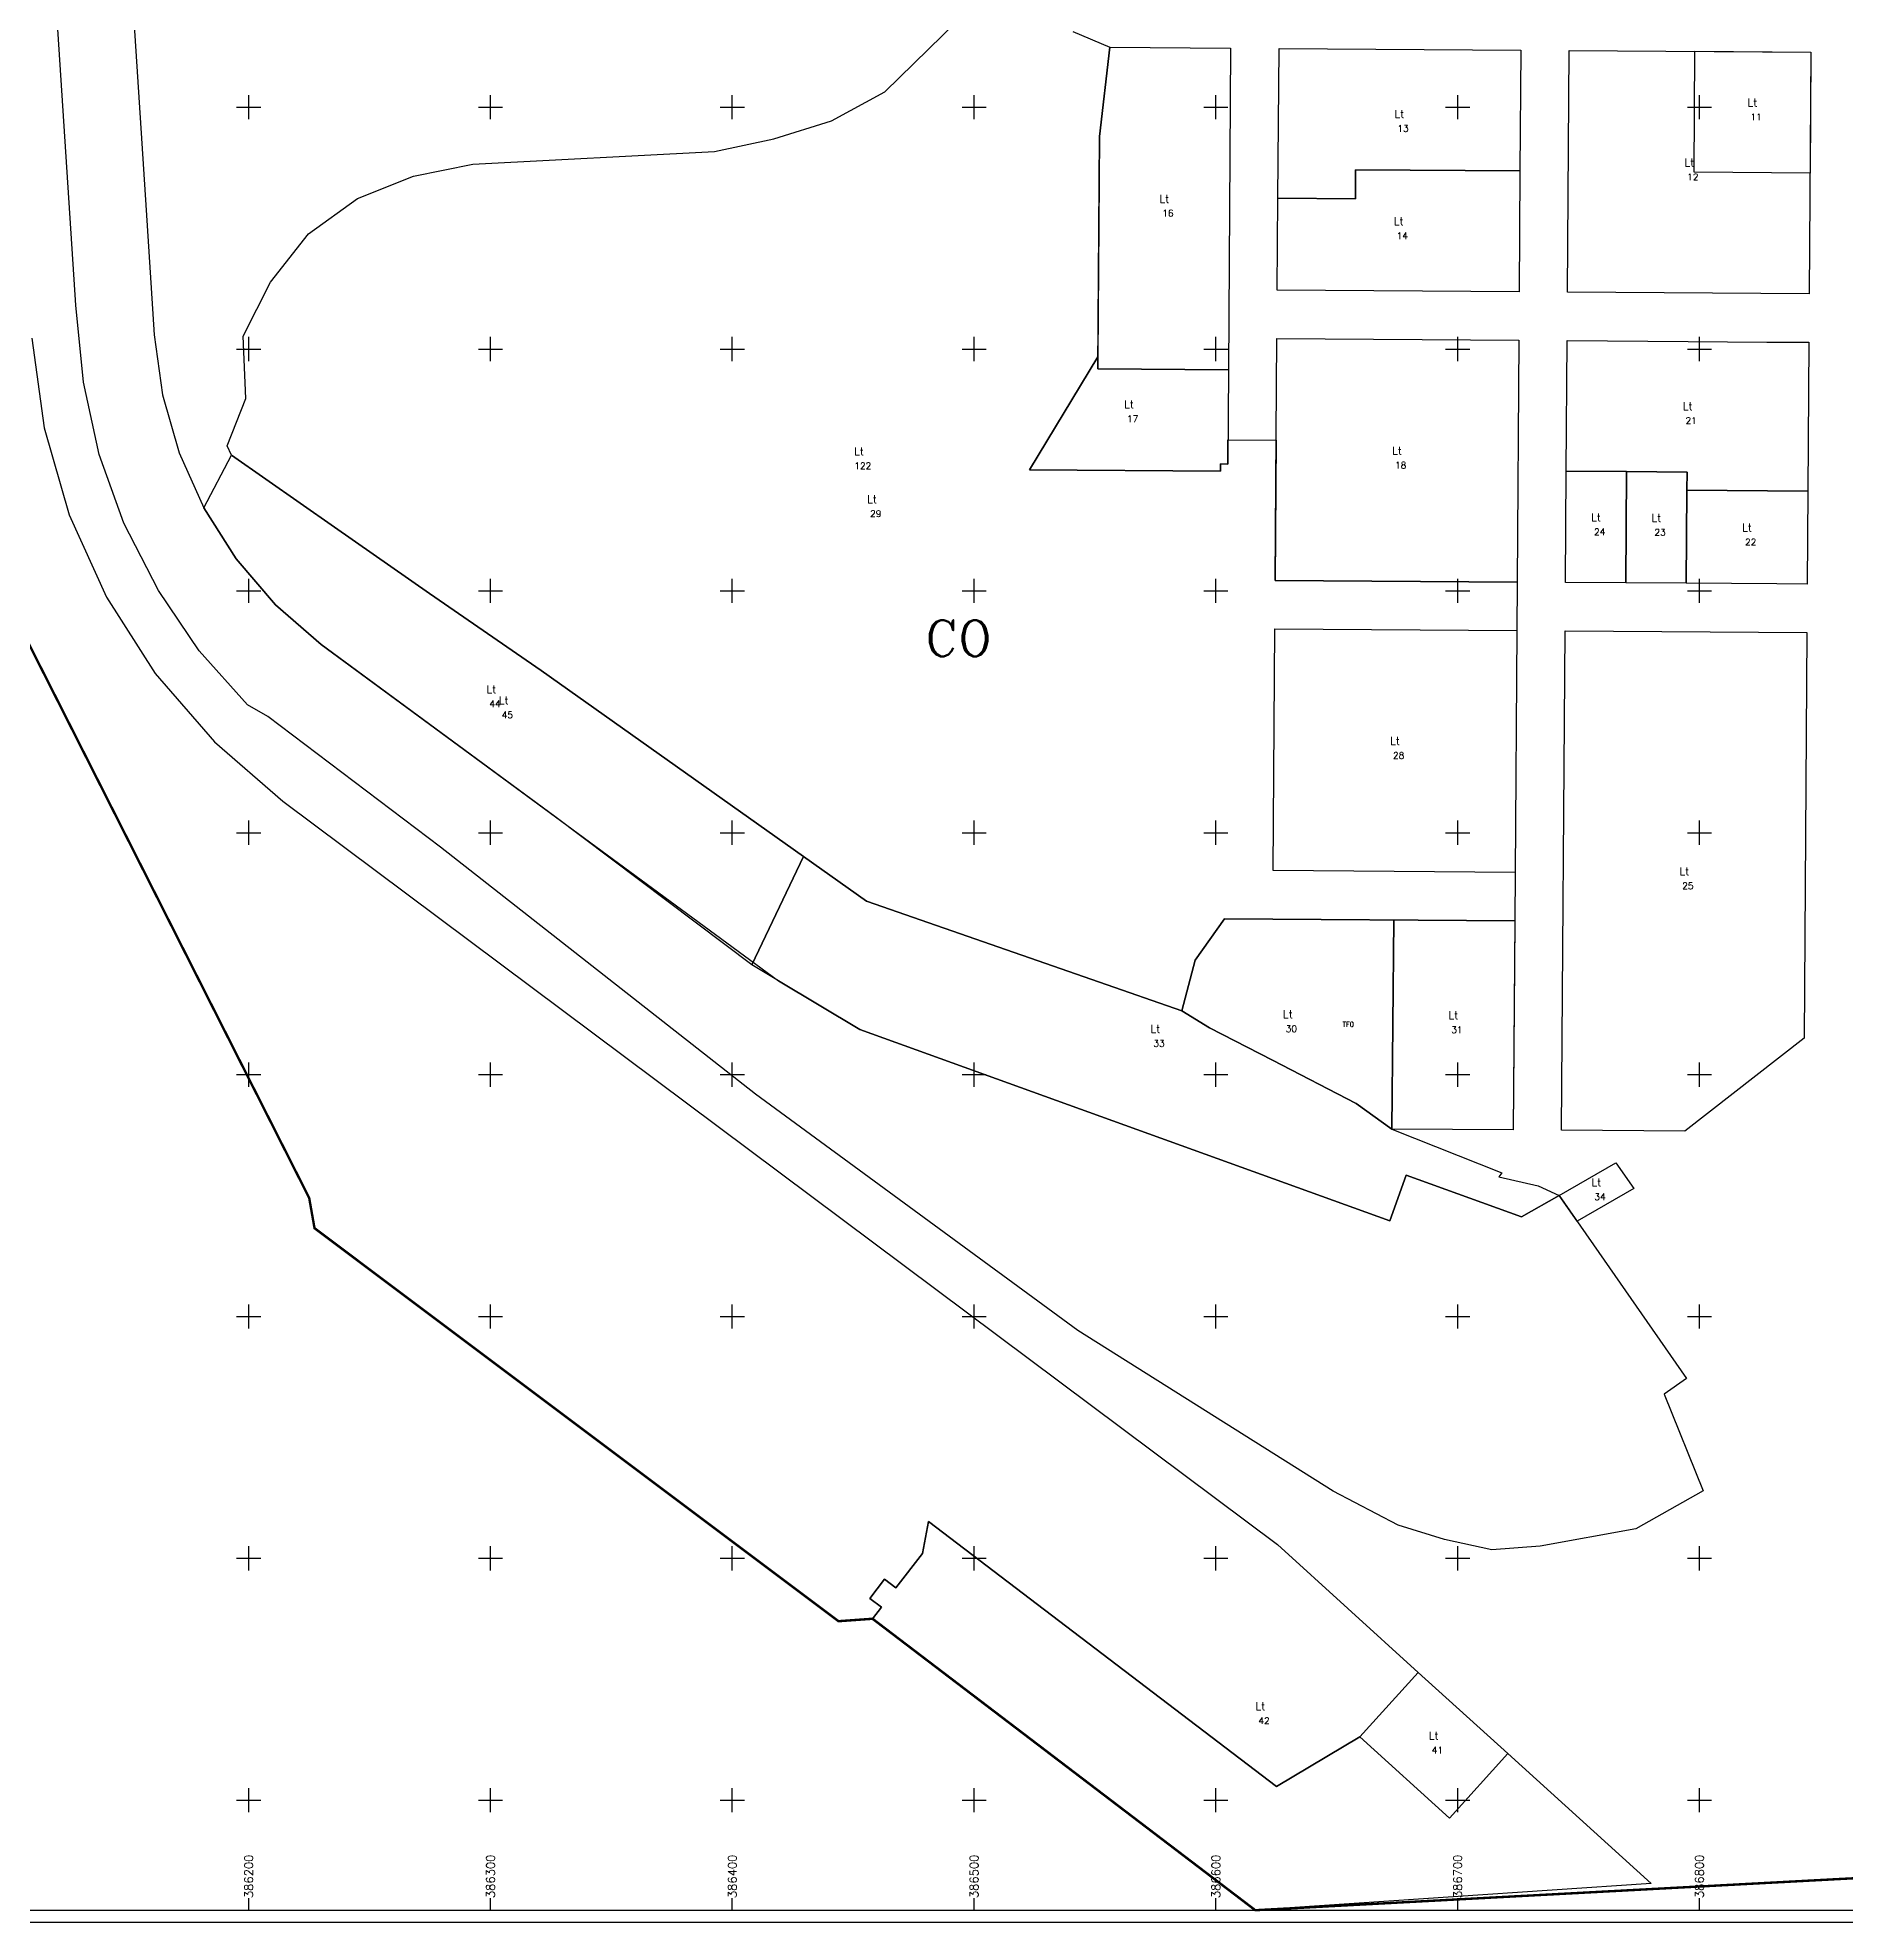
# Model space of a CAD drawing. Extents: x 385562 to 387872, y 587050 to 590157.
# Drawn here: x 386113 to 386860, y 587050 to 587829 of the extents above; entities that cross this region are included whole.
import ezdxf
from ezdxf.enums import TextEntityAlignment as Align

# ---------------------------------------------------------------- set-up
doc = ezdxf.new("R2010")
doc.units = 0
doc.header["$MEASUREMENT"] = 0
for name, color, linetype in [('cartouche', 7, 'CONTINUOUS'), ('croisillon', 7, 'CONTINUOUS'), ('L', 10, 'CONTINUOUS'), ('LOT', 10, 'CONTINUOUS'), ('LS', 7, 'CONTINUOUS'), ('PARCELLE', 160, 'CONTINUOUS'), ('SECTION', 7, 'CONTINUOUS'), ('TF', 160, 'CONTINUOUS'), ('TFNO', 160, 'CONTINUOUS')]:
    doc.layers.add(name, color=color, linetype=linetype)
doc.styles.add('ROMANC', font='romanc.shx', dxfattribs={"height": 10})

msp = doc.modelspace()

# ---------------------------------------------------------------- linework, layer by layer
at = {"layer": 'cartouche'}
for points in [[(385604.73, 587049.5), (387854.45, 587049.5), (387854.45, 590144.27), (385604.73, 590144.27)], [(385609.73, 587054.5), (387849.45, 587054.5), (387849.45, 590139.27), (385609.73, 590139.27)]]:
    msp.add_lwpolyline(points, close=True, dxfattribs=at)
at = {"layer": 'croisillon'}
for p, q in [((386200, 587795), (386200, 587805)), ((386300, 587795), (386300, 587805)), ((386400, 587795), (386400, 587805)), ((386500, 587795), (386500, 587805)), ((386600, 587795), (386600, 587805)), ((386700, 587795), (386700, 587805)), ((386800, 587795), (386800, 587805)), ((386195, 587800), (386205, 587800)), ((386295, 587800), (386305, 587800)), ((386395, 587800), (386405, 587800)), ((386495, 587800), (386505, 587800)), ((386595, 587800), (386605, 587800)), ((386695, 587800), (386705, 587800)), ((386795, 587800), (386805, 587800)), ((386195, 587700), (386205, 587700)), ((386200, 587695), (386200, 587705)), ((386295, 587700), (386305, 587700)), ((386300, 587695), (386300, 587705)), ((386395, 587700), (386405, 587700)), ((386400, 587695), (386400, 587705)), ((386495, 587700), (386505, 587700)), ((386500, 587695), (386500, 587705)), ((386595, 587700), (386605, 587700)), ((386600, 587695), (386600, 587705)), ((386695, 587700), (386705, 587700)), ((386700, 587695), (386700, 587705)), ((386795, 587700), (386805, 587700)), ((386800, 587695), (386800, 587705)), ((386195, 587600), (386205, 587600)), ((386200, 587595), (386200, 587605)), ((386295, 587600), (386305, 587600)), ((386300, 587595), (386300, 587605)), ((386395, 587600), (386405, 587600)), ((386400, 587595), (386400, 587605)), ((386495, 587600), (386505, 587600)), ((386500, 587595), (386500, 587605)), ((386595, 587600), (386605, 587600)), ((386600, 587595), (386600, 587605)), ((386695, 587600), (386705, 587600)), ((386700, 587595), (386700, 587605)), ((386795, 587600), (386805, 587600)), ((386800, 587595), (386800, 587605)), ((386200, 587495), (386200, 587505)), ((386300, 587495), (386300, 587505)), ((386400, 587495), (386400, 587505)), ((386500, 587495), (386500, 587505)), ((386600, 587495), (386600, 587505)), ((386700, 587495), (386700, 587505)), ((386800, 587495), (386800, 587505)), ((386195, 587500), (386205, 587500)), ((386295, 587500), (386305, 587500)), ((386395, 587500), (386405, 587500)), ((386495, 587500), (386505, 587500)), ((386595, 587500), (386605, 587500)), ((386695, 587500), (386705, 587500)), ((386795, 587500), (386805, 587500)), ((386200, 587395), (386200, 587405)), ((386300, 587395), (386300, 587405)), ((386400, 587395), (386400, 587405)), ((386500, 587395), (386500, 587405)), ((386600, 587395), (386600, 587405)), ((386700, 587395), (386700, 587405)), ((386800, 587395), (386800, 587405)), ((386195, 587400), (386205, 587400)), ((386295, 587400), (386305, 587400)), ((386395, 587400), (386405, 587400)), ((386495, 587400), (386505, 587400)), ((386595, 587400), (386605, 587400)), ((386695, 587400), (386705, 587400)), ((386795, 587400), (386805, 587400)), ((386200, 587295), (386200, 587305)), ((386300, 587295), (386300, 587305)), ((386400, 587295), (386400, 587305)), ((386500, 587295), (386500, 587305)), ((386600, 587295), (386600, 587305)), ((386700, 587295), (386700, 587305)), ((386800, 587295), (386800, 587305)), ((386195, 587300), (386205, 587300)), ((386295, 587300), (386305, 587300)), ((386395, 587300), (386405, 587300)), ((386495, 587300), (386505, 587300)), ((386595, 587300), (386605, 587300)), ((386695, 587300), (386705, 587300)), ((386795, 587300), (386805, 587300)), ((386200, 587195), (386200, 587205)), ((386300, 587195), (386300, 587205)), ((386400, 587195), (386400, 587205)), ((386500, 587195), (386500, 587205)), ((386600, 587195), (386600, 587205)), ((386700, 587195), (386700, 587205)), ((386800, 587195), (386800, 587205)), ((386195, 587200), (386205, 587200)), ((386295, 587200), (386305, 587200)), ((386395, 587200), (386405, 587200)), ((386495, 587200), (386505, 587200)), ((386595, 587200), (386605, 587200)), ((386695, 587200), (386705, 587200)), ((386795, 587200), (386805, 587200)), ((386195, 587100), (386205, 587100)), ((386200, 587095), (386200, 587105)), ((386295, 587100), (386305, 587100)), ((386300, 587095), (386300, 587105)), ((386395, 587100), (386405, 587100)), ((386400, 587095), (386400, 587105)), ((386495, 587100), (386505, 587100)), ((386500, 587095), (386500, 587105)), ((386595, 587100), (386605, 587100)), ((386600, 587095), (386600, 587105)), ((386695, 587100), (386705, 587100)), ((386700, 587095), (386700, 587105)), ((386795, 587100), (386805, 587100)), ((386800, 587095), (386800, 587105)), ((386200, 587054.5), (386200, 587059.5)), ((386300, 587054.5), (386300, 587059.5)), ((386400, 587054.5), (386400, 587059.5)), ((386500, 587054.5), (386500, 587059.5)), ((386600, 587054.5), (386600, 587059.5)), ((386700, 587054.5), (386700, 587059.5)), ((386800, 587054.5), (386800, 587059.5))]:
    msp.add_line(p, q, dxfattribs=at)
at = {"layer": 'L'}
for points in [[(386151.05, 587857.15), (386157.57, 587757.37), (386160.94, 587705.86), (386164.34, 587681.11), (386171.23, 587657.1), (386181.48, 587634.32), (386194.86, 587613.22), (386211.1, 587594.25), (386229.89, 587577.78), (386419.03, 587438.78), (386452.71, 587418.64), (386671.9, 587339.6), (386678.7, 587358.47), (386726.46, 587341.2), (386741.94, 587350.08), (386794.66, 587274.38), (386785.36, 587267.85), (386801.5, 587227.85), (386773.62, 587212.22), (386734.07, 587205.02), (386714.12, 587203.56), (386694.49, 587207.72), (386675.37, 587213.67), (386648.52, 587227.71), (386542.89, 587294.26), (386409.56, 587391.88), (386279.24, 587494.1), (386207.9, 587548), (386199.47, 587552.89), (386179.56, 587575.27), (386162.68, 587600.12), (386148.29, 587627.96), (386138.13, 587656.46), (386131.63, 587686.33), (386128.49, 587718.2), (386120.41, 587842.85)], [(386540.853, 587831.354), (386556.109, 587824.811), (386551.85, 587787.84), (386551.213, 587696.842), (386522.885, 587650.039), (386601.883, 587649.486), (386601.904, 587652.486), (386604.904, 587652.465), (386604.974, 587662.465), (386624.973, 587662.325), (386624.567, 587604.326), (386724.564, 587603.626), (386723.587, 587463.628), (386603.579, 587464.472), (386591.462, 587447.258), (386585.91, 587426.435), (386551.903, 587438.247), (386455.55, 587471.716), (386320.906, 587567.088), (386274.793, 587598.863), (386235.47, 587626.39), (386192.8, 587656.11), (386191.09, 587660.04), (386198.76, 587679.57), (386197.73, 587705.3), (386209, 587727.7), (386224.71, 587747.64), (386244.95, 587762.29), (386268.07, 587771.54), (386292.65, 587776.46), (386392.69, 587781.66), (386417.13, 587786.97), (386441.04, 587794.37), (386463.08, 587806.37), (386499.05, 587841.43)], [(386110.29, 587704.54), (386115.39, 587667.47), (386125.76, 587631.51), (386141.18, 587597.42), (386161.33, 587565.89), (386185.81, 587537.58), (386214.09, 587513.07), (386625.41, 587205.66), (386683.691, 587152.819), (386659.511, 587126.149), (386625.109, 587105.605), (386481.088, 587215.236), (386478.594, 587202.054), (386467.691, 587187.731), (386462.917, 587191.365), (386456.86, 587183.408), (386461.634, 587179.774), (386458, 587175), (386443.9, 587174), (386227.2, 587336.5), (386225, 587349), (386200, 587398.399), (386075.2, 587645)]]:
    msp.add_lwpolyline(points, dxfattribs=at)
for points in [[(386606.108, 587824.461), (386605.177, 587691.464), (386551.178, 587691.842), (386551.85, 587787.84), (386556.109, 587824.811)], [(386625.673, 587762.323), (386626.108, 587824.321), (386726.105, 587823.621), (386725.755, 587773.622), (386657.757, 587774.098), (386657.673, 587762.098)], [(386746.105, 587823.482), (386846.102, 587822.783), (386845.401, 587722.785), (386745.404, 587723.484)], [(386798.103, 587823.119), (386846.102, 587822.783), (386845.752, 587772.784), (386797.753, 587773.121)], [(386625.407, 587724.323), (386625.673, 587762.323), (386657.673, 587762.098), (386657.757, 587774.098), (386725.755, 587773.622), (386725.405, 587723.623)], [(386625.267, 587704.324), (386725.265, 587703.624), (386724.564, 587603.626), (386624.567, 587604.326)], [(386745.264, 587703.485), (386795.26, 587703.141), (386827.869, 587702.908), (386845.261, 587702.785), (386844.83, 587641.292), (386794.822, 587641.646), (386794.872, 587649.136), (386769.873, 587649.312), (386744.886, 587649.487)], [(386605.177, 587691.464), (386604.904, 587652.465), (386601.904, 587652.486), (386601.883, 587649.486), (386522.885, 587650.039), (386551.213, 587696.842), (386551.178, 587691.842)], [(386192.8, 587656.11), (386235.47, 587626.39), (386274.793, 587598.863), (386320.906, 587567.088), (386429.437, 587490.212), (386408.081, 587445.327), (386326.59, 587506.72), (386229.89, 587577.78), (386211.1, 587594.25), (386194.86, 587613.22), (386181.48, 587634.32)], [(386744.886, 587649.487), (386769.873, 587649.312), (386769.563, 587603.313), (386744.564, 587603.488)], [(386769.873, 587649.312), (386794.872, 587649.136), (386794.822, 587641.646), (386794.563, 587603.137), (386769.563, 587603.313)], [(386794.822, 587641.646), (386844.83, 587641.292), (386844.56, 587602.787), (386832.002, 587602.874), (386794.563, 587603.137)], [(386624.427, 587584.327), (386724.424, 587583.627), (386723.723, 587483.629), (386623.726, 587484.329)], [(386744.424, 587583.488), (386844.42, 587582.788), (386843.245, 587415.091), (386793.886, 587376.638), (386742.977, 587376.994)], [(386429.437, 587490.212), (386455.55, 587471.716), (386551.903, 587438.247), (386585.91, 587426.435), (386597.289, 587419.403), (386623.479, 587406.034), (386658.082, 587388.06), (386672.748, 587377.475), (386718.211, 587359.36), (386717.084, 587357.708), (386733.305, 587354.051), (386741.94, 587350.08), (386726.46, 587341.2), (386678.7, 587358.47), (386671.9, 587339.6), (386452.71, 587418.64), (386419.03, 587438.78), (386408.081, 587445.327)], [(386603.579, 587464.472), (386623.582, 587464.331), (386673.588, 587463.979), (386672.748, 587377.475), (386658.082, 587388.06), (386623.479, 587406.034), (386597.289, 587419.403), (386585.91, 587426.435), (386591.462, 587447.258)], [(386673.588, 587463.979), (386723.587, 587463.628), (386723.461, 587445.128), (386722.997, 587377.126), (386672.748, 587377.475)], [(386765.36, 587363.515), (386772.79, 587352.847), (386749.369, 587339.412), (386741.94, 587350.08)], [(386720.733, 587119.235), (386780, 587065.5), (386616.3, 587054.5), (386458, 587175), (386461.634, 587179.774), (386456.86, 587183.408), (386462.917, 587191.365), (386467.691, 587187.731), (386478.594, 587202.054), (386481.088, 587215.236), (386625.109, 587105.605), (386659.511, 587126.149), (386696.552, 587092.565)], [(386683.691, 587152.819), (386720.733, 587119.235), (386696.552, 587092.565), (386659.511, 587126.149)]]:
    msp.add_lwpolyline(points, close=True, dxfattribs=at)
at = {"layer": 'LS', "const_width": 1}
msp.add_lwpolyline([(386085.1, 588106.4), (386239.2, 588084.5), (386438.1, 588075), (386438.2, 588085.2), (386867.9, 588082.4), (386864.3, 587443.5), (387043.6, 587213), (387053.2, 587183.1), (387070.2, 587110.5), (386987.2, 587074.3), (386616.3, 587054.5), (386458, 587175), (386443.9, 587174), (386227.2, 587336.5), (386225, 587349), (386075.2, 587645), (385917, 587840), (385937.3, 587863.5), (385922.5, 587891.5), (385930.4, 587899), (385938.9, 587892.3), (386092.1, 588006)], close=True, dxfattribs=at)
at = {"layer": 'TF'}
msp.add_lwpolyline([(386603.579, 587464.472), (386723.587, 587463.628), (386722.997, 587377.126), (386672.748, 587377.475), (386658.082, 587388.06), (386623.479, 587406.034), (386597.289, 587419.403), (386585.91, 587426.435), (386591.462, 587447.258)], close=True, dxfattribs=at)

# ---------------------------------------------------------------- texts
at = {"layer": 'croisillon', "style": 'ROMANC'}
for s, p in [('386200', (386200, 587059.5)), ('386300', (386300, 587059.5)), ('386400', (386400, 587059.5)), ('386500', (386500, 587059.5)), ('386600', (386600, 587059.5)), ('386700', (386700, 587059.5)), ('386800', (386800, 587059.5))]:
    msp.add_text(s, height=3.5, rotation=90, dxfattribs=at).set_placement(p, align=Align.MIDDLE_LEFT)
at = {"layer": 'LOT', "style": 'ROMANC'}
for p in [(386821.9275, 587801.9515), (386675.889, 587797.2095), (386795.753, 587777.1335), (386578.643, 587762.1375), (386675.581, 587752.8605), (386564.031, 587677.164), (386795.0735, 587676.3885), (386452.445, 587657.68), (386674.916, 587657.975), (386457.827, 587637.9325), (386757.2185, 587630.4), (386782.2175, 587630.2245), (386819.6965, 587626.2165), (386300.3455, 587559.324), (386305.4585, 587554.7185), (386674.075, 587537.978), (386793.6985, 587484.063), (386575.0105, 587418.906), (386629.749, 587424.9735), (386698.1675, 587424.5525), (386757.365, 587355.4635), (386618.43, 587138.868), (386690.122, 587126.692)]:
    msp.add_text('Lt', height=3.23, dxfattribs=at).set_placement(p, align=Align.MIDDLE)
at = {"layer": 'PARCELLE', "style": 'ROMANC'}
for s, p in [('11', (386823.4275, 587795.9515)), ('13', (386677.389, 587791.2095)), ('12', (386797.253, 587771.1335)), ('16', (386580.143, 587756.1375)), ('14', (386677.081, 587746.8605)), ('17', (386565.531, 587671.164)), ('21', (386796.5735, 587670.3885)), ('122', (386453.945, 587651.68)), ('18', (386676.416, 587651.975)), ('29', (386459.327, 587631.9325)), ('24', (386758.7185, 587624.4)), ('23', (386783.7175, 587624.2245)), ('22', (386821.1965, 587620.2165)), ('44', (386301.8455, 587553.324)), ('45', (386306.9585, 587548.7185)), ('28', (386675.575, 587531.978)), ('25', (386795.1985, 587478.063)), ('30', (386631.249, 587418.9735)), ('31', (386699.6675, 587418.5525)), ('33', (386576.5105, 587412.906)), ('34', (386758.865, 587349.4635)), ('42', (386619.93, 587132.868)), ('41', (386691.622, 587120.692))]:
    msp.add_text(s, height=2.73, dxfattribs=at).set_placement(p, align=Align.MIDDLE)
at = {"layer": 'SECTION', "style": 'ROMANC'}
msp.add_text('CO', height=15.015, dxfattribs=at).set_placement((386493.6, 587580.45), align=Align.MIDDLE)
at = {"layer": 'TFNO', "style": 'ROMANC'}
msp.add_text('TF0', height=2, dxfattribs=at).set_placement((386654.7485, 587420.799), align=Align.MIDDLE)

doc.saveas('drawing.dxf')
